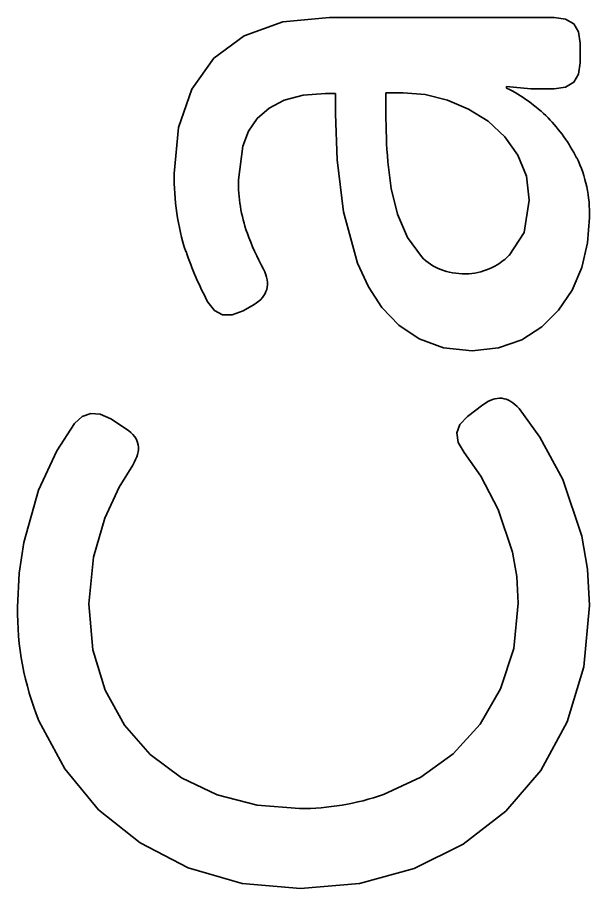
# Model space of a CAD drawing. Extents: x 145 to 857, y 42 to 790.
# Drawn here: x 451.19 to 454.28, y 307.079 to 311.782 of the extents above; entities that cross this region are included whole.
import ezdxf

# ---------------------------------------------------------------- set-up
doc = ezdxf.new("R2010")
doc.units = 0

msp = doc.modelspace()

# ---------------------------------------------------------------- linework, layer by layer
at = {"color": 7, "lineweight": 35, "ltscale": 0.030369}
msp.add_line((452.875, 311.782), (454.0898, 311.782), dxfattribs=at)
at = {"color": 7, "lineweight": 35, "ltscale": 0.002644}
msp.add_line((454.2296, 311.6421), (454.2296, 311.5363), dxfattribs=at)
at = {"color": 7, "lineweight": 35, "ltscale": 0.003296}
msp.add_line((453.963, 311.3968), (453.8318, 311.4092), dxfattribs=at)
at = {"color": 7, "lineweight": 35, "ltscale": 0.000206757}
msp.add_line((453.8318, 311.4092), (453.8318, 311.4009), dxfattribs=at)
at = {"color": 7, "lineweight": 35, "ltscale": 0.001378}
msp.add_line((452.9088, 311.3713), (452.8537, 311.3713), dxfattribs=at)
at = {"color": 7, "lineweight": 35, "ltscale": 0.002756}
msp.add_line((452.9088, 311.2611), (452.9088, 311.3713), dxfattribs=at)
at = {"color": 7, "lineweight": 35, "ltscale": 0.002325}
msp.add_line((453.2729, 311.3755), (453.1799, 311.3755), dxfattribs=at)
at = {"color": 7, "lineweight": 35, "ltscale": 0.002747}
msp.add_line((453.1799, 311.3755), (453.1799, 311.2656), dxfattribs=at)
at = {"color": 7, "lineweight": 35, "ltscale": 0.003169}
msp.add_line((454.0898, 311.3968), (453.963, 311.3968), dxfattribs=at)
at = {"color": 7, "lineweight": 35, "ltscale": 0.001704}
msp.add_line((452.4685, 310.2324), (452.4093, 310.1986), dxfattribs=at)
at = {"color": 7, "lineweight": 35, "ltscale": 0.002639}
msp.add_line((453.6202, 309.6274), (453.7046, 309.6908), dxfattribs=at)
at = {"color": 7, "lineweight": 35, "ltscale": 0.002527}
msp.add_line((451.6937, 309.6147), (451.7785, 309.5595), dxfattribs=at)
at = {"color": 7, "lineweight": 35}
for points in [[(452.0369, 310.9393), (452.0605, 311.1872), (452.1321, 311.3955), (452.2505, 311.5618), (452.4146, 311.6834), (452.6232, 311.7577), (452.875, 311.782)], [(454.0898, 311.782), (454.151, 311.7733), (454.1947, 311.747), (454.2209, 311.7033), (454.2296, 311.6421)], [(454.2296, 311.5363), (454.2209, 311.4753), (454.1947, 311.4317), (454.151, 311.4055), (454.0898, 311.3968)], [(452.8537, 311.3713), (452.7328, 311.3622), (452.6316, 311.3352), (452.5494, 311.2924), (452.4854, 311.2358), (452.4385, 311.167), (452.4072, 311.0877), (452.3838, 310.9055)], [(453.9544, 310.7957), (453.9389, 310.9242), (453.893, 311.0389), (453.8224, 311.1382), (453.7322, 311.221), (453.6272, 311.2867), (453.5122, 311.3351), (453.3922, 311.3653), (453.2729, 311.3755)], [(453.6454, 309.9826), (453.4915, 309.9987), (453.3596, 310.0464), (453.2493, 310.1201), (453.1587, 310.2155), (453.0854, 310.3283), (453.0274, 310.4547), (452.9511, 310.732), (452.9174, 311.0134), (452.9088, 311.2611)], [(453.1904, 311.0032), (453.2087, 310.8576), (453.2433, 310.7192), (453.297, 310.5947), (453.3724, 310.4905)], [(453.8466, 310.497), (453.9275, 310.6213), (453.9544, 310.7957)], [(454.2803, 310.7023), (454.2698, 310.5646), (454.2383, 310.4313), (454.1856, 310.3087), (454.1132, 310.2007), (454.0225, 310.1108), (453.9142, 310.0421), (453.7888, 309.9977), (453.6454, 309.9826)], [(452.4093, 310.1986), (452.3497, 310.1761), (452.2981, 310.1764), (452.2545, 310.1994), (452.2188, 310.2451)], [(453.8996, 309.6698), (454.0118, 309.5151), (454.1366, 309.2864), (454.238, 308.9818), (454.2695, 308.8023), (454.2803, 308.607)], [(451.4991, 309.5892), (451.5399, 309.6272), (451.5859, 309.6442), (451.6372, 309.64), (451.6937, 309.6147)], [(453.603, 309.4324), (453.5707, 309.4876), (453.5629, 309.5385), (453.5794, 309.585), (453.6202, 309.6274)], [(451.19, 308.5987), (451.1988, 308.7811), (451.2242, 308.9479), (451.3044, 309.2294), (451.4038, 309.4429), (451.4991, 309.5892)], [(453.8951, 308.6197), (453.8871, 308.7627), (453.8633, 308.895), (453.7873, 309.1255), (453.6921, 309.3056), (453.603, 309.4324)], [(451.8126, 309.3649), (451.7404, 309.2463), (451.662, 309.079), (451.6009, 308.8674), (451.5752, 308.6156)], [(451.5752, 308.6156), (451.5977, 308.3679), (451.6643, 308.15), (451.7691, 307.9611), (451.9077, 307.8027), (452.0759, 307.6764), (452.2696, 307.5846), (452.4842, 307.5292), (452.7144, 307.5107)], [(454.2803, 308.607), (454.25, 308.2761), (454.1597, 307.9783), (454.0168, 307.7171), (453.8275, 307.4958), (453.5976, 307.3179), (453.3323, 307.1868), (453.0371, 307.1059), (452.7183, 307.0787)], [(453.1672, 307.5868), (453.3693, 307.68), (453.5435, 307.8069), (453.6887, 307.9663), (453.7999, 308.1563), (453.8711, 308.3747), (453.8951, 308.6197)], [(452.7183, 307.0787), (452.4038, 307.107), (452.1129, 307.1911), (451.8523, 307.3251), (451.6281, 307.5044), (451.4453, 307.7248), (451.3065, 307.9848)]]:
    msp.add_lwpolyline(points, dxfattribs=at)
for centre, radius, start, end in [((453.4512, 310.6333), 0.8567, 45.092, 63.6314), ((456.787, 311.2791), 3.6071, 180.216, 184.3869), ((453.4063, 310.6135), 0.9028, 27.0374, 43.9598), ((453.6001, 310.7269), 0.6798, 357.9262, 25.9475), ((453.2812, 310.9077), 1.2441, 178.5434, 198.247), ((453.1997, 310.8907), 0.8157, 178.96, 199.4005), ((453.6605, 311.0529), 1.3037, 199.397, 208.9065), ((453.9154, 311.1386), 1.9178, 198.8666, 207.7721), ((453.6048, 310.7373), 0.3401, 271.1547, 315.1756), ((452.7719, 308.5784), 1.5815, 179.2642, 202.0513), ((452.7201, 308.8658), 1.355, 269.7593, 289.2695)]:
    msp.add_arc(centre, radius, start, end, dxfattribs=at)
for centre, major_axis, ratio, start_param, end_param in [((478.9665, 348.6839), (-25.5456, -38.2344), 0.07794, 6.265582, 6.335483), ((437.3467, 315.2645), (15.1879, -4.9563), 0.082715, 6.213068, 6.362234), ((451.0774, 281.0441), (-2.7277, -28.6816), 0.06055, 3.084597, 3.197069), ((438.0564, 305.7174), (13.7836, 3.7666), 0.083891, 6.193173, 6.357499)]:
    msp.add_ellipse(centre, major_axis=major_axis, ratio=ratio, start_param=start_param, end_param=end_param, dxfattribs=at)

doc.saveas('drawing.dxf')
